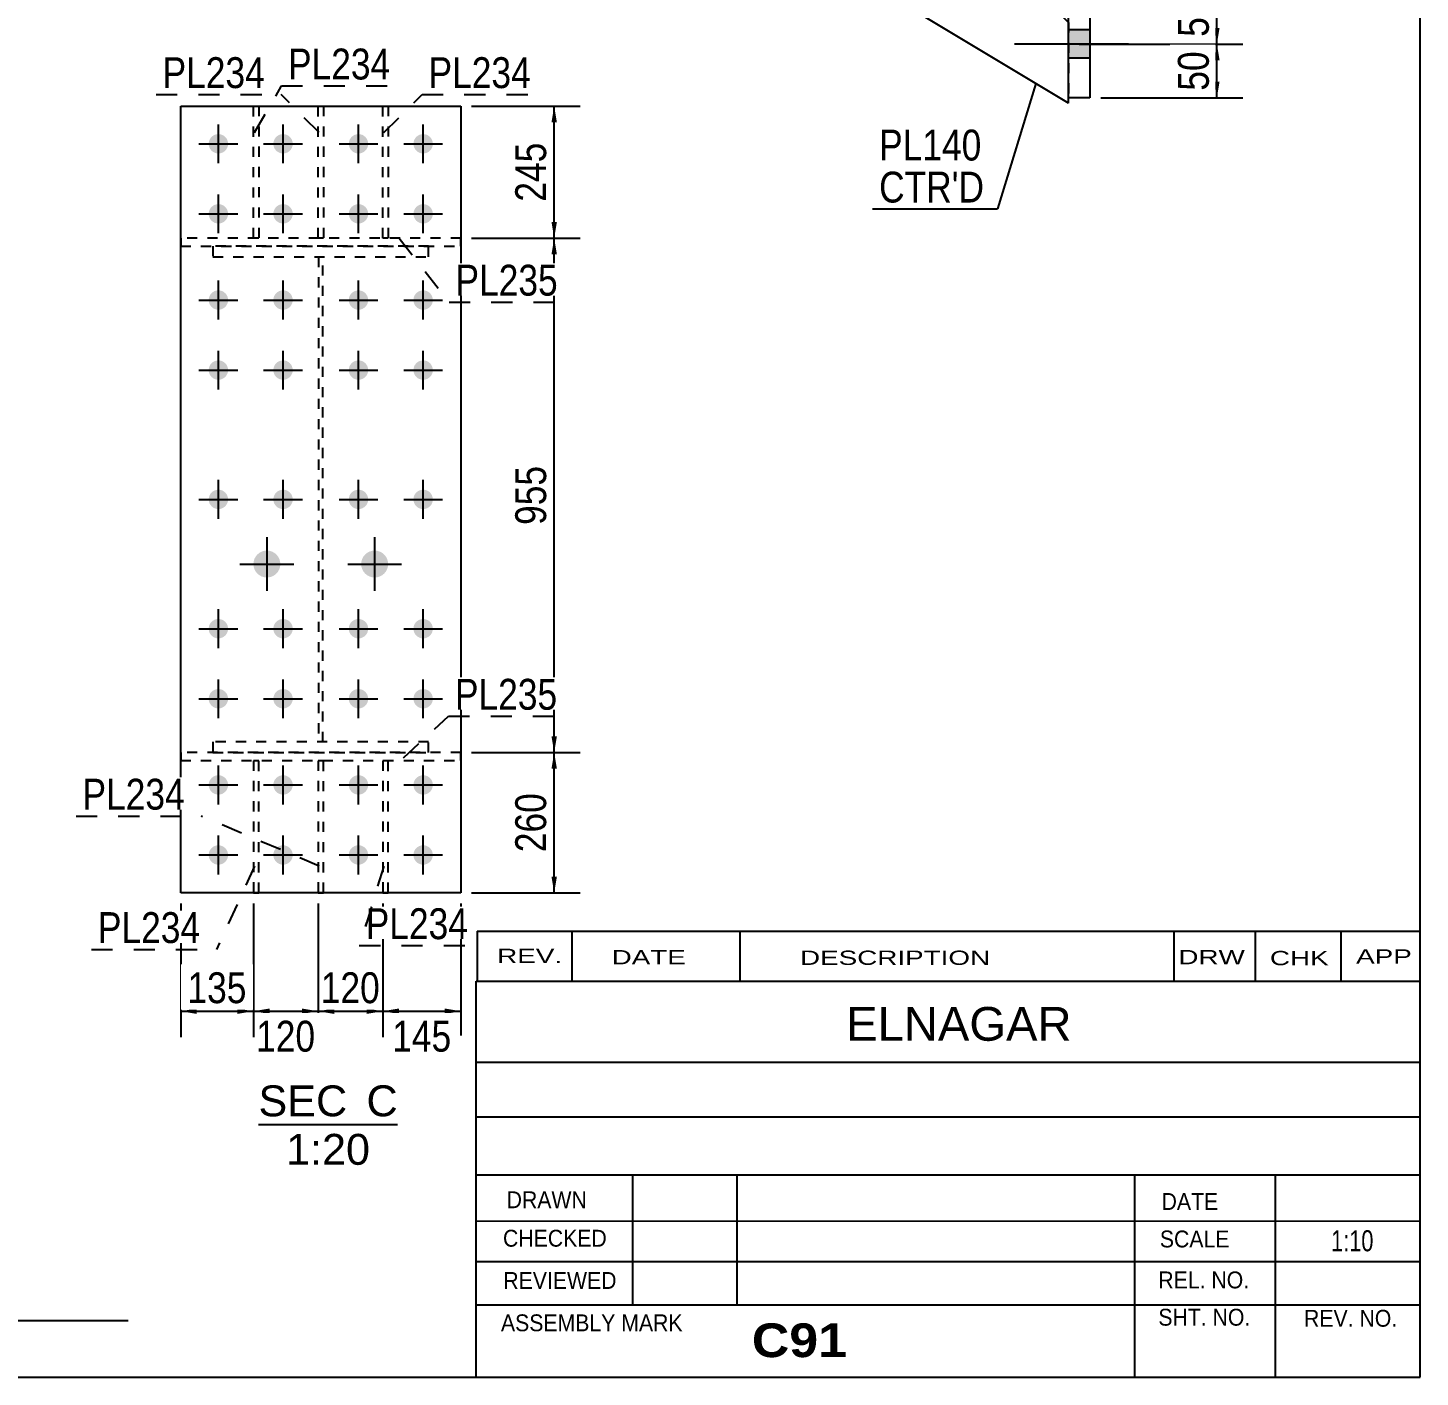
# Model space of a CAD drawing. Header units: millimetres. Extents: x -330 to 82, y -139 to 148.
# Drawn here: x -46.9 to 82.3, y -138.7 to -13.5 of the extents above; entities that cross this region are included whole.
import ezdxf

# ---------------------------------------------------------------- set-up
doc = ezdxf.new("R2010")
doc.units = ezdxf.units.MM
doc.linetypes.add('DXK_LINE_DOT1', pattern=[1.8814, 0.9407, -0.9407])
doc.linetypes.add('DXK_LINE_DOT2', pattern=[3.9198, 1.9599, -1.9599])
doc.styles.add('Arial', font='ARIAL.TTF', dxfattribs={"height": 0.2})
doc.styles.add('Arial Bold', font='ARIALBD.TTF', dxfattribs={"height": 0.2})
doc.styles.add('Arial Narrow', font='ARIALN.TTF', dxfattribs={"height": 0.2})

# ---------------------------------------------------------------- blocks, each defined once
blk = doc.blocks.new('Unknown-623355071-1210')
at = {"color": 5, "linetype": 'Continuous'}
for p, q in [((82.27, -138.72), (82.27, 148.28)), ((-327.73, -138.72), (82.27, -138.72))]:
    blk.add_line(p, q, dxfattribs=at)
blk = doc.blocks.new('Unknown-623355071-14 - 4086')
at = {"color": 1, "linetype": 'Continuous'}
blk.add_line((-25.52, -115.26), (-12.61, -115.26), dxfattribs=at)
at = {"color": 0, "linetype": 'Continuous'}
for points in [[(-17.3, -114.51), (-17.3, -111.51), (-25.52, -111.51), (-25.52, -114.51)], [(-12.61, -114.51), (-12.61, -111.51), (-15.5, -111.51), (-15.5, -114.51)], [(-15.17, -119.01), (-15.17, -116.01), (-22.96, -116.01), (-22.96, -119.01)]]:
    blk.add_wipeout(points, dxfattribs=at)
at = {"color": 136, "linetype": 'Continuous', "style": 'Arial'}
for s, height, p in [('SEC', 2.865, (-25.52, -114.51)), ('C', 2.87, (-15.5, -114.51)), ('1:20', 2.865, (-22.96, -119.01))]:
    blk.add_text(s, height=height, dxfattribs=at).set_placement(p)
blk = doc.blocks.new('Part-623355071-2214 - 1725')
at = {"color": 2, "linetype": 'Continuous'}
for p, q in [((49.63, 90), (51.63, 90)), ((49.63, -20), (49.63, 90)), ((51.63, 90), (51.63, -20)), ((51.63, -20), (49.63, -20))]:
    blk.add_line(p, q, dxfattribs=at)
blk = doc.blocks.new('Part-623355071-2248 - 1725')
at = {"color": 2, "linetype": 'Continuous'}
for p, q in [((49.63, -20.5), (34.63, -11.5)), ((48.13, -11.5), (49.63, -13)), ((49.63, -20.5), (49.63, -20))]:
    blk.add_line(p, q, dxfattribs=at)
at = {"color": 7, "linetype": 'DXK_LINE_DOT1'}
for p, q in [((34.63, -11.5), (48.13, -11.5)), ((49.63, -13), (49.63, -20))]:
    blk.add_line(p, q, dxfattribs=at)
blk = doc.blocks.new('Bolt-623355071-2265 - 1725')
at = {"linetype": 'Continuous'}
for points in [[(49.63, 86.3), (49.63, 83.7), (51.63, 83.7), (51.63, 86.3)], [(49.63, 86.3), (49.63, 83.7), (51.63, 83.7), (51.63, 86.3)], [(49.63, 74.3), (49.63, 71.7), (51.63, 71.7), (51.63, 74.3)], [(49.63, 74.3), (49.63, 71.7), (51.63, 71.7), (51.63, 74.3)], [(49.63, 64.3), (49.63, 61.7), (51.63, 61.7), (51.63, 64.3)], [(49.63, 64.3), (49.63, 61.7), (51.63, 61.7), (51.63, 64.3)], [(49.63, 54.3), (49.63, 51.7), (51.63, 51.7), (51.63, 54.3)], [(49.63, 54.3), (49.63, 51.7), (51.63, 51.7), (51.63, 54.3)], [(49.63, 44.3), (49.63, 41.7), (51.63, 41.7), (51.63, 44.3)], [(49.63, 44.3), (49.63, 41.7), (51.63, 41.7), (51.63, 44.3)], [(49.63, 28.3), (49.63, 25.7), (51.63, 25.7), (51.63, 28.3)], [(49.63, 28.3), (49.63, 25.7), (51.63, 25.7), (51.63, 28.3)], [(49.63, 18.3), (49.63, 15.7), (51.63, 15.7), (51.63, 18.3)], [(49.63, 18.3), (49.63, 15.7), (51.63, 15.7), (51.63, 18.3)], [(49.63, 8.3), (49.63, 5.7), (51.63, 5.7), (51.63, 8.3)], [(49.63, 8.3), (49.63, 5.7), (51.63, 5.7), (51.63, 8.3)], [(49.63, -1.7), (49.63, -4.3), (51.63, -4.3), (51.63, -1.7)], [(49.63, -1.7), (49.63, -4.3), (51.63, -4.3), (51.63, -1.7)], [(49.63, -13.7), (49.63, -16.3), (51.63, -16.3), (51.63, -13.7)], [(49.63, -13.7), (49.63, -16.3), (51.63, -16.3), (51.63, -13.7)]]:
    blk.add_hatch(color=3, dxfattribs=at).paths.add_polyline_path(points)
at = {"color": 3, "linetype": 'Continuous'}
for p, q in [((51.63, 86.3), (49.63, 86.3)), ((51.63, 86.3), (49.63, 86.3)), ((55.22, 85), (44.63, 85)), ((55.22, 85), (44.63, 85)), ((51.63, 83.7), (49.63, 83.7)), ((51.63, 83.7), (49.63, 83.7)), ((51.63, 74.3), (49.63, 74.3)), ((51.63, 74.3), (49.63, 74.3)), ((55.22, 73), (44.63, 73)), ((55.22, 73), (44.63, 73)), ((51.63, 71.7), (49.63, 71.7)), ((51.63, 71.7), (49.63, 71.7)), ((51.63, 64.3), (49.63, 64.3)), ((51.63, 64.3), (49.63, 64.3)), ((55.22, 63), (44.63, 63)), ((55.22, 63), (44.63, 63)), ((51.63, 61.7), (49.63, 61.7)), ((51.63, 61.7), (49.63, 61.7)), ((51.63, 54.3), (49.63, 54.3)), ((51.63, 54.3), (49.63, 54.3)), ((55.22, 53), (44.63, 53)), ((55.22, 53), (44.63, 53)), ((51.63, 51.7), (49.63, 51.7)), ((51.63, 51.7), (49.63, 51.7)), ((51.63, 44.3), (49.63, 44.3)), ((51.63, 44.3), (49.63, 44.3)), ((55.22, 43), (44.63, 43)), ((55.22, 43), (44.63, 43)), ((51.63, 41.7), (49.63, 41.7)), ((51.63, 41.7), (49.63, 41.7)), ((51.63, 28.3), (49.63, 28.3)), ((51.63, 28.3), (49.63, 28.3)), ((55.22, 27), (44.63, 27)), ((55.22, 27), (44.63, 27)), ((51.63, 25.7), (49.63, 25.7)), ((51.63, 25.7), (49.63, 25.7)), ((51.63, 18.3), (49.63, 18.3)), ((51.63, 18.3), (49.63, 18.3)), ((55.22, 17), (44.63, 17)), ((55.22, 17), (44.63, 17)), ((51.63, 15.7), (49.63, 15.7)), ((51.63, 15.7), (49.63, 15.7)), ((51.63, 8.3), (49.63, 8.3)), ((51.63, 8.3), (49.63, 8.3)), ((55.22, 7), (44.63, 7)), ((55.22, 7), (44.63, 7)), ((51.63, 5.7), (49.63, 5.7)), ((51.63, 5.7), (49.63, 5.7)), ((51.63, -1.7), (49.63, -1.7)), ((51.63, -1.7), (49.63, -1.7)), ((55.22, -3), (44.63, -3)), ((55.22, -3), (44.63, -3)), ((51.63, -4.3), (49.63, -4.3)), ((51.63, -4.3), (49.63, -4.3)), ((51.63, -13.7), (49.63, -13.7)), ((51.63, -13.7), (49.63, -13.7)), ((55.22, -15), (44.63, -15)), ((55.22, -15), (44.63, -15)), ((51.63, -16.3), (49.63, -16.3)), ((51.63, -16.3), (49.63, -16.3))]:
    blk.add_line(p, q, dxfattribs=at)
blk = doc.blocks.new('Part-623355071-4087 - 4086')
at = {"color": 7, "linetype": 'DXK_LINE_DOT1'}
for p, q in [((-19.49, -81.51), (-19.99, -81.51)), ((-19.99, -81.51), (-19.99, -93.76)), ((-19.49, -93.76), (-19.49, -81.51)), ((-19.99, -93.76), (-19.49, -93.76))]:
    blk.add_line(p, q, dxfattribs=at)
blk = doc.blocks.new('Part-623355071-4088 - 4086')
at = {"color": 7, "linetype": 'DXK_LINE_DOT1'}
for p, q in [((-6.74, -80.75), (-32.74, -80.75)), ((-32.74, -80.75), (-32.74, -81.5)), ((-6.74, -81.5), (-6.74, -80.75)), ((-32.74, -81.5), (-6.74, -81.5))]:
    blk.add_line(p, q, dxfattribs=at)
blk = doc.blocks.new('Part-623355071-4089 - 4086')
at = {"color": 7, "linetype": 'DXK_LINE_DOT1'}
for p, q in [((-25.49, -81.51), (-25.99, -81.51)), ((-25.99, -81.51), (-25.99, -93.76)), ((-25.49, -93.76), (-25.49, -81.51)), ((-25.99, -93.76), (-25.49, -93.76))]:
    blk.add_line(p, q, dxfattribs=at)
blk = doc.blocks.new('Part-623355071-4090 - 4086')
at = {"color": 7, "linetype": 'DXK_LINE_DOT1'}
for p, q in [((-13.49, -81.51), (-13.99, -81.51)), ((-13.99, -81.51), (-13.99, -93.76)), ((-13.49, -93.76), (-13.49, -81.51)), ((-13.99, -93.76), (-13.49, -93.76))]:
    blk.add_line(p, q, dxfattribs=at)
blk = doc.blocks.new('Part-623355071-4091 - 4086')
at = {"color": 7, "linetype": 'DXK_LINE_DOT1'}
for p, q in [((-19.99, -33.01), (-19.99, -20.76)), ((-19.99, -20.76), (-19.49, -20.76)), ((-19.49, -20.76), (-19.49, -33.01)), ((-19.49, -33.01), (-19.99, -33.01))]:
    blk.add_line(p, q, dxfattribs=at)
blk = doc.blocks.new('Part-623355071-4092 - 4086')
at = {"color": 7, "linetype": 'DXK_LINE_DOT1'}
for p, q in [((-6.74, -33.02), (-32.74, -33.02)), ((-32.74, -33.02), (-32.74, -33.77)), ((-6.74, -33.77), (-6.74, -33.02)), ((-32.74, -33.77), (-6.74, -33.77))]:
    blk.add_line(p, q, dxfattribs=at)
blk = doc.blocks.new('Part-623355071-4093 - 4086')
at = {"color": 7, "linetype": 'DXK_LINE_DOT1'}
for p, q in [((-25.99, -33.01), (-25.99, -20.76)), ((-25.99, -20.76), (-25.49, -20.76)), ((-25.49, -20.76), (-25.49, -33.01)), ((-25.49, -33.01), (-25.99, -33.01))]:
    blk.add_line(p, q, dxfattribs=at)
blk = doc.blocks.new('Part-623355071-4094 - 4086')
at = {"color": 7, "linetype": 'DXK_LINE_DOT1'}
for p, q in [((-13.99, -33.01), (-13.99, -20.76)), ((-13.99, -20.76), (-13.49, -20.76)), ((-13.49, -20.76), (-13.49, -33.01)), ((-13.49, -33.01), (-13.99, -33.01))]:
    blk.add_line(p, q, dxfattribs=at)
blk = doc.blocks.new('Part-623355071-4095 - 4086')
at = {"color": 7, "linetype": 'DXK_LINE_DOT1'}
for p, q in [((-9.74, -33.76), (-29.74, -33.76)), ((-29.74, -33.76), (-29.74, -34.76)), ((-29.74, -34.76), (-9.74, -34.76)), ((-9.74, -34.76), (-9.74, -33.76))]:
    blk.add_line(p, q, dxfattribs=at)
blk = doc.blocks.new('Part-623355071-4102 - 4086')
at = {"color": 7, "linetype": 'DXK_LINE_DOT1'}
for p, q in [((-9.74, -79.76), (-29.74, -79.76)), ((-29.74, -79.76), (-29.74, -80.76)), ((-9.74, -80.76), (-9.74, -79.76)), ((-29.74, -80.76), (-9.74, -80.76))]:
    blk.add_line(p, q, dxfattribs=at)
blk = doc.blocks.new('Part-623355071-4115 - 4086')
at = {"color": 2, "linetype": 'Continuous'}
for p, q in [((-32.74, -93.76), (-32.74, -20.76)), ((-32.74, -20.76), (-6.74, -20.76)), ((-6.74, -20.76), (-6.74, -93.76)), ((-6.74, -93.76), (-32.74, -93.76))]:
    blk.add_line(p, q, dxfattribs=at)
blk = doc.blocks.new('Part-623355071-4147 - 4086')
at = {"color": 7, "linetype": 'DXK_LINE_DOT1'}
for p, q in [((-19.94, -34.76), (-19.94, -79.76)), ((-19.54, -79.76), (-19.54, -34.76))]:
    blk.add_line(p, q, dxfattribs=at)
blk = doc.blocks.new('Bolt-623355071-4151 - 4086')
at = {"linetype": 'Continuous'}
for points in [[(-30.14, -24.26, -1), (-28.34, -24.26, -1)], [(-24.14, -24.26, -1), (-22.34, -24.26, -1)], [(-17.14, -24.26, -1), (-15.34, -24.26, -1)], [(-11.14, -24.26, -1), (-9.34, -24.26, -1)], [(-30.14, -30.76, -1), (-28.34, -30.76, -1)], [(-24.14, -30.76, -1), (-22.34, -30.76, -1)], [(-17.14, -30.76, -1), (-15.34, -30.76, -1)], [(-11.14, -30.76, -1), (-9.34, -30.76, -1)], [(-30.14, -38.76, -1), (-28.34, -38.76, -1)], [(-24.14, -38.76, -1), (-22.34, -38.76, -1)], [(-17.14, -38.76, -1), (-15.34, -38.76, -1)], [(-11.14, -38.76, -1), (-9.34, -38.76, -1)], [(-30.14, -45.26, -1), (-28.34, -45.26, -1)], [(-24.14, -45.26, -1), (-22.34, -45.26, -1)], [(-17.14, -45.26, -1), (-15.34, -45.26, -1)], [(-11.14, -45.26, -1), (-9.34, -45.26, -1)], [(-30.14, -57.26, -1), (-28.34, -57.26, -1)], [(-24.14, -57.26, -1), (-22.34, -57.26, -1)], [(-17.14, -57.26, -1), (-15.34, -57.26, -1)], [(-11.14, -57.26, -1), (-9.34, -57.26, -1)], [(-30.14, -69.26, -1), (-28.34, -69.26, -1)], [(-24.14, -69.26, -1), (-22.34, -69.26, -1)], [(-17.14, -69.26, -1), (-15.34, -69.26, -1)], [(-11.14, -69.26, -1), (-9.34, -69.26, -1)], [(-30.14, -75.76, -1), (-28.34, -75.76, -1)], [(-24.14, -75.76, -1), (-22.34, -75.76, -1)], [(-17.14, -75.76, -1), (-15.34, -75.76, -1)], [(-11.14, -75.76, -1), (-9.34, -75.76, -1)], [(-30.14, -83.76, -1), (-28.34, -83.76, -1)], [(-24.14, -83.76, -1), (-22.34, -83.76, -1)], [(-17.14, -83.76, -1), (-15.34, -83.76, -1)], [(-11.14, -83.76, -1), (-9.34, -83.76, -1)], [(-30.14, -90.26, -1), (-28.34, -90.26, -1)], [(-24.14, -90.26, -1), (-22.34, -90.26, -1)], [(-17.14, -90.26, -1), (-15.34, -90.26, -1)], [(-11.14, -90.26, -1), (-9.34, -90.26, -1)]]:
    blk.add_hatch(color=3, dxfattribs=at).paths.add_polyline_path(points)
at = {"color": 3, "linetype": 'Continuous'}
for p, q in [((-29.24, -26.06), (-29.24, -22.46)), ((-23.24, -26.06), (-23.24, -22.46)), ((-16.24, -26.06), (-16.24, -22.46)), ((-10.24, -26.06), (-10.24, -22.46)), ((-31.04, -24.26), (-27.44, -24.26)), ((-25.04, -24.26), (-21.44, -24.26)), ((-18.04, -24.26), (-14.44, -24.26)), ((-12.04, -24.26), (-8.44, -24.26)), ((-29.24, -32.56), (-29.24, -28.96)), ((-23.24, -32.56), (-23.24, -28.96)), ((-16.24, -32.56), (-16.24, -28.96)), ((-10.24, -32.56), (-10.24, -28.96)), ((-31.04, -30.76), (-27.44, -30.76)), ((-25.04, -30.76), (-21.44, -30.76)), ((-18.04, -30.76), (-14.44, -30.76)), ((-12.04, -30.76), (-8.44, -30.76)), ((-29.24, -40.56), (-29.24, -36.96)), ((-23.24, -40.56), (-23.24, -36.96)), ((-16.24, -40.56), (-16.24, -36.96)), ((-10.24, -40.56), (-10.24, -36.96)), ((-31.04, -38.76), (-27.44, -38.76)), ((-25.04, -38.76), (-21.44, -38.76)), ((-18.04, -38.76), (-14.44, -38.76)), ((-12.04, -38.76), (-8.44, -38.76)), ((-29.24, -47.06), (-29.24, -43.46)), ((-23.24, -47.06), (-23.24, -43.46)), ((-16.24, -47.06), (-16.24, -43.46)), ((-10.24, -47.06), (-10.24, -43.46)), ((-31.04, -45.26), (-27.44, -45.26)), ((-25.04, -45.26), (-21.44, -45.26)), ((-18.04, -45.26), (-14.44, -45.26)), ((-12.04, -45.26), (-8.44, -45.26)), ((-29.24, -59.06), (-29.24, -55.46)), ((-23.24, -59.06), (-23.24, -55.46)), ((-16.24, -59.06), (-16.24, -55.46)), ((-10.24, -59.06), (-10.24, -55.46)), ((-31.04, -57.26), (-27.44, -57.26)), ((-25.04, -57.26), (-21.44, -57.26)), ((-18.04, -57.26), (-14.44, -57.26)), ((-12.04, -57.26), (-8.44, -57.26)), ((-29.24, -71.06), (-29.24, -67.46)), ((-23.24, -71.06), (-23.24, -67.46)), ((-16.24, -71.06), (-16.24, -67.46)), ((-10.24, -71.06), (-10.24, -67.46)), ((-31.04, -69.26), (-27.44, -69.26)), ((-25.04, -69.26), (-21.44, -69.26)), ((-18.04, -69.26), (-14.44, -69.26)), ((-12.04, -69.26), (-8.44, -69.26)), ((-29.24, -77.56), (-29.24, -73.96)), ((-23.24, -77.56), (-23.24, -73.96)), ((-16.24, -77.56), (-16.24, -73.96)), ((-10.24, -77.56), (-10.24, -73.96)), ((-31.04, -75.76), (-27.44, -75.76)), ((-25.04, -75.76), (-21.44, -75.76)), ((-18.04, -75.76), (-14.44, -75.76)), ((-12.04, -75.76), (-8.44, -75.76)), ((-29.24, -85.56), (-29.24, -81.96)), ((-23.24, -85.56), (-23.24, -81.96)), ((-16.24, -85.56), (-16.24, -81.96)), ((-10.24, -85.56), (-10.24, -81.96)), ((-31.04, -83.76), (-27.44, -83.76)), ((-25.04, -83.76), (-21.44, -83.76)), ((-18.04, -83.76), (-14.44, -83.76)), ((-12.04, -83.76), (-8.44, -83.76)), ((-29.24, -92.06), (-29.24, -88.46)), ((-23.24, -92.06), (-23.24, -88.46)), ((-16.24, -92.06), (-16.24, -88.46)), ((-10.24, -92.06), (-10.24, -88.46)), ((-31.04, -90.26), (-27.44, -90.26)), ((-25.04, -90.26), (-21.44, -90.26)), ((-18.04, -90.26), (-14.44, -90.26)), ((-12.04, -90.26), (-8.44, -90.26))]:
    blk.add_line(p, q, dxfattribs=at)
blk = doc.blocks.new('Bolt-623355071-4724 - 4086')
at = {"linetype": 'Continuous'}
for points in [[(-24.74, -62.01, -1), (-24.74, -64.51, -1)], [(-14.74, -62.01, -1), (-14.74, -64.51, -1)]]:
    blk.add_hatch(color=3, dxfattribs=at).paths.add_polyline_path(points)
at = {"color": 3, "linetype": 'Continuous'}
for p, q in [((-24.74, -60.76), (-24.74, -65.76)), ((-14.74, -60.76), (-14.74, -65.76)), ((-27.24, -63.26), (-22.24, -63.26)), ((-17.24, -63.26), (-12.24, -63.26))]:
    blk.add_line(p, q, dxfattribs=at)
blk = doc.blocks.new('StraightDimension-623355071-2482 - 1725')
at = {"linetype": 'Continuous'}
for points in [[(63.16, -11.5), (63.41, -10), (63.66, -11.5)], [(63.66, -13.5), (63.41, -15), (63.16, -13.5)]]:
    blk.add_hatch(color=7, dxfattribs=at).paths.add_polyline_path(points)
at = {"color": 7, "linetype": 'Continuous'}
for p, q in [((50.63, -10), (65.81, -10)), ((63.41, -15), (63.41, -10)), ((50.63, -15), (65.81, -15))]:
    blk.add_line(p, q, dxfattribs=at)
at = {"color": 0}
blk.add_wipeout([(63.26, -10.07), (59.06, -10.07), (59.06, -14.93), (63.26, -14.93)], dxfattribs=at)
at = {"color": 3, "style": 'Arial Narrow'}
blk.add_text('50', height=2.863, rotation=90.0002, dxfattribs=at).set_placement((62.66, -14.33))
blk = doc.blocks.new('StraightDimension-623355071-2504 - 1725')
at = {"linetype": 'Continuous'}
for points in [[(63.16, -16.5), (63.41, -15), (63.66, -16.5)], [(63.66, -18.5), (63.41, -20), (63.16, -18.5)]]:
    blk.add_hatch(color=7, dxfattribs=at).paths.add_polyline_path(points)
at = {"color": 7, "linetype": 'Continuous'}
for p, q in [((50.63, -15), (65.81, -15)), ((63.41, -20), (63.41, -15)), ((52.63, -20), (65.81, -20))]:
    blk.add_line(p, q, dxfattribs=at)
at = {"color": 0}
blk.add_wipeout([(63.26, -15.07), (59.06, -15.07), (59.06, -19.93), (63.26, -19.93)], dxfattribs=at)
at = {"color": 3, "style": 'Arial Narrow'}
blk.add_text('50', height=2.863, rotation=90.0002, dxfattribs=at).set_placement((62.66, -19.33))
blk = doc.blocks.new('StraightDimension-623355071-4413 - 4086')
at = {"linetype": 'Continuous'}
for points in [[(-18.49, -105.01), (-19.99, -104.76), (-18.49, -104.51)], [(-15.49, -104.51), (-13.99, -104.76), (-15.49, -105.01)]]:
    blk.add_hatch(color=7, dxfattribs=at).paths.add_polyline_path(points)
at = {"color": 7, "linetype": 'Continuous'}
for p, q in [((-19.99, -94.76), (-19.99, -107.16)), ((-13.99, -94.76), (-13.99, -107.16)), ((-19.99, -104.76), (-13.99, -104.76))]:
    blk.add_line(p, q, dxfattribs=at)
at = {"color": 0}
blk.add_wipeout([(-13.65, -104.61), (-13.65, -100.41), (-20.34, -100.41), (-20.34, -104.61)], dxfattribs=at)
at = {"color": 3, "style": 'Arial Narrow'}
blk.add_text('120', height=2.863, dxfattribs=at).set_placement((-19.74, -104.01))
blk = doc.blocks.new('StraightDimension-623355071-4412 - 4086')
at = {"linetype": 'Continuous'}
for points in [[(-12.49, -105.01), (-13.99, -104.76), (-12.49, -104.51)], [(-8.24, -104.51), (-6.74, -104.76), (-8.24, -105.01)]]:
    blk.add_hatch(color=7, dxfattribs=at).paths.add_polyline_path(points)
at = {"color": 7, "linetype": 'Continuous'}
for p, q in [((-13.99, -94.76), (-13.99, -107.01)), ((-6.74, -94.76), (-6.74, -107.01)), ((-13.99, -104.76), (-6.74, -104.76))]:
    blk.add_line(p, q, dxfattribs=at)
at = {"color": 0}
blk.add_wipeout([(-7.03, -109.11), (-7.03, -104.91), (-13.71, -104.91), (-13.71, -109.11)], dxfattribs=at)
at = {"color": 3, "style": 'Arial Narrow'}
blk.add_text('145', height=2.863, dxfattribs=at).set_placement((-13.11, -108.51))
blk = doc.blocks.new('StraightDimension-623355071-4414 - 4086')
at = {"linetype": 'Continuous'}
for points in [[(-24.49, -105.01), (-25.99, -104.76), (-24.49, -104.51)], [(-21.49, -104.51), (-19.99, -104.76), (-21.49, -105.01)]]:
    blk.add_hatch(color=7, dxfattribs=at).paths.add_polyline_path(points)
at = {"color": 7, "linetype": 'Continuous'}
for p, q in [((-25.99, -94.76), (-25.99, -107.01)), ((-19.99, -94.76), (-19.99, -107.01)), ((-25.99, -104.76), (-19.99, -104.76))]:
    blk.add_line(p, q, dxfattribs=at)
at = {"color": 0}
blk.add_wipeout([(-19.65, -109.11), (-19.65, -104.91), (-26.34, -104.91), (-26.34, -109.11)], dxfattribs=at)
at = {"color": 3, "style": 'Arial Narrow'}
blk.add_text('120', height=2.863, dxfattribs=at).set_placement((-25.74, -108.51))
blk = doc.blocks.new('StraightDimension-623355071-4415 - 4086')
at = {"linetype": 'Continuous'}
for points in [[(-31.24, -105.01), (-32.74, -104.76), (-31.24, -104.51)], [(-27.49, -104.51), (-25.99, -104.76), (-27.49, -105.01)]]:
    blk.add_hatch(color=7, dxfattribs=at).paths.add_polyline_path(points)
at = {"color": 7, "linetype": 'Continuous'}
for p, q in [((-32.74, -94.76), (-32.74, -107.16)), ((-25.99, -94.76), (-25.99, -107.16)), ((-32.74, -104.76), (-25.99, -104.76))]:
    blk.add_line(p, q, dxfattribs=at)
at = {"color": 0}
blk.add_wipeout([(-26.03, -104.61), (-26.03, -100.41), (-32.71, -100.41), (-32.71, -104.61)], dxfattribs=at)
at = {"color": 3, "style": 'Arial Narrow'}
blk.add_text('135', height=2.863, dxfattribs=at).set_placement((-32.11, -104.01))
blk = doc.blocks.new('StraightDimension-623355071-4529 - 4086')
at = {"linetype": 'Continuous'}
for points in [[(1.67, -22.26), (1.92, -20.76), (2.17, -22.26)], [(2.17, -31.52), (1.92, -33.02), (1.67, -31.52)]]:
    blk.add_hatch(color=7, dxfattribs=at).paths.add_polyline_path(points)
at = {"color": 7, "linetype": 'Continuous'}
for p, q in [((-5.74, -20.76), (4.32, -20.76)), ((1.92, -33.02), (1.92, -20.76)), ((-5.74, -33.02), (4.32, -33.02))]:
    blk.add_line(p, q, dxfattribs=at)
at = {"color": 0}
blk.add_wipeout([(1.77, -23.55), (-2.43, -23.55), (-2.43, -30.23), (1.77, -30.23)], dxfattribs=at)
at = {"color": 3, "style": 'Arial Narrow'}
blk.add_text('245', height=2.863, rotation=90.0002, dxfattribs=at).set_placement((1.17, -29.63))
blk = doc.blocks.new('StraightDimension-623355071-4530 - 4086')
at = {"linetype": 'Continuous'}
for points in [[(1.67, -34.52), (1.92, -33.02), (2.17, -34.52)], [(2.17, -79.25), (1.92, -80.75), (1.67, -79.25)]]:
    blk.add_hatch(color=7, dxfattribs=at).paths.add_polyline_path(points)
at = {"color": 7, "linetype": 'Continuous'}
for p, q in [((-5.74, -33.02), (4.32, -33.02)), ((1.92, -80.75), (1.92, -33.02)), ((-5.74, -80.75), (4.32, -80.75))]:
    blk.add_line(p, q, dxfattribs=at)
at = {"color": 0}
blk.add_wipeout([(1.77, -53.54), (-2.43, -53.54), (-2.43, -60.23), (1.77, -60.23)], dxfattribs=at)
at = {"color": 3, "style": 'Arial Narrow'}
blk.add_text('955', height=2.863, rotation=90.0002, dxfattribs=at).set_placement((1.17, -59.63))
blk = doc.blocks.new('StraightDimension-623355071-4531 - 4086')
at = {"linetype": 'Continuous'}
for points in [[(1.67, -82.25), (1.92, -80.75), (2.17, -82.25)], [(2.17, -92.26), (1.92, -93.76), (1.67, -92.26)]]:
    blk.add_hatch(color=7, dxfattribs=at).paths.add_polyline_path(points)
at = {"color": 7, "linetype": 'Continuous'}
for p, q in [((-5.74, -80.75), (4.32, -80.75)), ((1.92, -93.76), (1.92, -80.75)), ((-5.74, -93.76), (4.32, -93.76))]:
    blk.add_line(p, q, dxfattribs=at)
at = {"color": 0}
blk.add_wipeout([(1.77, -83.91), (-2.43, -83.91), (-2.43, -90.6), (1.77, -90.6)], dxfattribs=at)
at = {"color": 3, "style": 'Arial Narrow'}
blk.add_text('260', height=2.863, rotation=90.0002, dxfattribs=at).set_placement((1.17, -90))
blk = doc.blocks.new('CBS_REVISION-623355071-6119')
at = {"color": 7, "linetype": 'Continuous'}
for p, q in [((-5.23, -97.34), (82.27, -97.34)), ((-5.23, -97.34), (-5.23, -101.97)), ((3.56, -97.34), (3.56, -101.97)), ((19.16, -97.34), (19.16, -101.91)), ((59.41, -97.34), (59.41, -101.97)), ((66.95, -97.34), (66.95, -101.97)), ((74.9, -97.34), (74.9, -101.97)), ((-5.23, -101.97), (82.26, -101.97))]:
    blk.add_line(p, q, dxfattribs=at)
at = {"color": 7, "style": 'Arial Narrow', "width": 1.7}
for s, height, p in [('REV.', 1.326, (-3.37, -100.29)), ('DATE', 1.326, (7.25, -100.41)), ('DESCRIPTION', 1.3257, (24.73, -100.46)), ('DRW', 1.326, (59.84, -100.4)), ('CHK', 1.326, (68.33, -100.49)), ('APP', 1.326, (76.33, -100.34))]:
    blk.add_text(s, height=height, dxfattribs=at).set_placement(p)
blk = doc.blocks.new('CBS_CALLOFF-623355071-6117')
at = {"color": 7, "linetype": 'Continuous'}
blk.add_line((-153.85, -133.45), (-37.62, -133.47), dxfattribs=at)
at = {"color": 3, "linetype": 'Continuous', "style": 'Arial Narrow'}
blk.add_text('QTY= 3 Nos.      COLUMN     MKD : C91', height=3.3405, dxfattribs=at).set_placement((-130.03, -132.56))
blk = doc.blocks.new('CBS_NAME_BLOG-623355071-6118')
at = {"color": 7, "linetype": 'Continuous'}
for p, q in [((-5.32, -101.97), (82.2, -101.97)), ((-5.32, -138.68), (-5.32, -101.97)), ((-5.32, -109.5), (82.2, -109.5)), ((-5.25, -114.56), (82.27, -114.56)), ((-5.32, -119.93), (82.2, -119.93)), ((9.21, -132.04), (9.21, -119.94)), ((18.89, -132.01), (18.89, -119.94)), ((55.81, -138.68), (55.81, -119.95)), ((68.86, -138.68), (68.86, -119.93)), ((-5.31, -124.23), (82.27, -124.21)), ((-5.32, -127.98), (82.2, -127.98)), ((-5.32, -132.02), (82.2, -132.02)), ((-5.32, -138.72), (82.27, -138.72))]:
    blk.add_line(p, q, dxfattribs=at)
at = {"color": 3, "linetype": 'Continuous', "style": 'Arial'}
blk.add_text('ELNAGAR', height=3.133, dxfattribs=at).set_placement((29.01, -107.5))
at = {"color": 3, "linetype": 'Continuous'}
for s, height, style, width, p in [('DRAWN', 1.566, 'Arial', 0.9, (-2.49, -123.04)), ('DATE', 1.566, 'Arial', 0.9, (58.28, -123.2)), ('CHECKED', 1.566, 'Arial', 0.9, (-2.83, -126.61)), ('SCALE', 1.566, 'Arial', 0.9, (58.12, -126.68)), ('1:10', 1.957, 'Arial Narrow', 0.9, (74.01, -127.04)), ('REVIEWED', 1.566, 'Arial', 0.9, (-2.8, -130.53)), ('REL. NO.', 1.566, 'Arial', 0.9, (57.98, -130.48)), ('ASSEMBLY MARK', 1.5663, 'Arial', 0.9, (-3.02, -134.46)), ('SHT. NO.', 1.566, 'Arial', 0.9, (57.98, -133.94)), ('REV. NO.', 1.566, 'Arial', 0.9, (71.5, -134.04)), ('C91', 3.131, 'Arial Bold', 1.1, (20.26, -136.86))]:
    blk.add_text(s, height=height, dxfattribs=dict(at, style=style, width=width)).set_placement(p)
blk = doc.blocks.new('Mark-623355071-2244 - 1725')
at = {"color": 7, "linetype": 'Continuous'}
blk.add_line((46.61, -18.67), (43.07, -30.31), dxfattribs=at)
at = {"color": 0}
for points in [[(41.57, -25.81), (41.57, -22.81), (32.07, -22.81), (32.07, -25.81)], [(41.82, -29.71), (41.82, -26.71), (32.07, -26.71), (32.07, -29.71)]]:
    blk.add_wipeout(points, dxfattribs=at)
for points in [[(41.57, -25.81), (41.57, -22.81), (32.07, -22.81), (32.07, -25.81)], [(41.82, -29.71), (41.82, -26.71), (32.07, -26.71), (32.07, -29.71)]]:
    blk.add_wipeout(points, dxfattribs=at)
at = {"color": 7, "linetype": 'Continuous'}
blk.add_line((31.47, -30.31), (43.07, -30.31), dxfattribs=at)
at = {"color": 3, "style": 'Arial Narrow'}
blk.add_text('PL140', height=2.863, dxfattribs=at).set_placement((32.07, -25.81))
at = {"color": 1, "style": 'Arial Narrow'}
blk.add_text("CTR'D", height=2.863, dxfattribs=at).set_placement((32.07, -29.71))
blk = doc.blocks.new('Mark-623355071-6082 - 4086')
at = {"color": 7, "linetype": 'DXK_LINE_DOT2'}
blk.add_line((-19.88, -91.29), (-30.84, -86.65), dxfattribs=at)
at = {"color": 0}
blk.add_wipeout([(-32.34, -86.05), (-32.34, -83.05), (-41.85, -83.05), (-41.85, -86.05)], dxfattribs=at)
blk.add_wipeout([(-32.34, -86.05), (-32.34, -83.05), (-41.85, -83.05), (-41.85, -86.05)], dxfattribs=at)
at = {"color": 7, "linetype": 'DXK_LINE_DOT2'}
blk.add_line((-42.45, -86.65), (-30.84, -86.65), dxfattribs=at)
at = {"color": 3, "style": 'Arial Narrow'}
blk.add_text('PL234', height=2.863, dxfattribs=at).set_placement((-41.85, -86.05))
blk = doc.blocks.new('Mark-623355071-4617 - 4086')
at = {"color": 0}
blk.add_wipeout([(2.22, -76.78), (2.22, -73.78), (-7.29, -73.78), (-7.29, -76.78)], dxfattribs=at)
blk.add_wipeout([(2.22, -76.78), (2.22, -73.78), (-7.29, -73.78), (-7.29, -76.78)], dxfattribs=at)
at = {"color": 7, "linetype": 'DXK_LINE_DOT2'}
for p, q in [((-12.07, -81.23), (-7.89, -77.38)), ((-7.89, -77.38), (3.72, -77.38))]:
    blk.add_line(p, q, dxfattribs=at)
at = {"color": 3, "style": 'Arial Narrow'}
blk.add_text('PL235', height=2.863, dxfattribs=at).set_placement((-7.29, -76.78))
blk = doc.blocks.new('Mark-623355071-4656 - 4086')
at = {"color": 0}
blk.add_wipeout([(2.26, -38.35), (2.26, -35.35), (-7.24, -35.35), (-7.24, -38.35)], dxfattribs=at)
blk.add_wipeout([(2.26, -38.35), (2.26, -35.35), (-7.24, -35.35), (-7.24, -38.35)], dxfattribs=at)
at = {"color": 7, "linetype": 'DXK_LINE_DOT2'}
for p, q in [((-12.47, -33.02), (-7.84, -38.95)), ((-7.84, -38.95), (3.76, -38.95))]:
    blk.add_line(p, q, dxfattribs=at)
at = {"color": 3, "style": 'Arial Narrow'}
blk.add_text('PL235', height=2.863, dxfattribs=at).set_placement((-7.24, -38.35))
blk = doc.blocks.new('Mark-623355071-6066 - 4086')
at = {"color": 0}
blk.add_wipeout([(-0.24, -19.09), (-0.24, -16.09), (-9.74, -16.09), (-9.74, -19.09)], dxfattribs=at)
blk.add_wipeout([(-0.24, -19.09), (-0.24, -16.09), (-9.74, -16.09), (-9.74, -19.09)], dxfattribs=at)
at = {"color": 7, "linetype": 'DXK_LINE_DOT2'}
for p, q in [((-13.88, -23.22), (-10.34, -19.69)), ((-10.34, -19.69), (1.26, -19.69))]:
    blk.add_line(p, q, dxfattribs=at)
at = {"color": 3, "style": 'Arial Narrow'}
blk.add_text('PL234', height=2.863, dxfattribs=at).set_placement((-9.74, -19.09))
blk = doc.blocks.new('Mark-623355071-6070 - 4086')
at = {"color": 7, "linetype": 'DXK_LINE_DOT2'}
blk.add_line((-19.88, -23.22), (-23.42, -19.69), dxfattribs=at)
at = {"color": 0}
blk.add_wipeout([(-24.92, -19.09), (-24.92, -16.09), (-34.42, -16.09), (-34.42, -19.09)], dxfattribs=at)
blk.add_wipeout([(-24.92, -19.09), (-24.92, -16.09), (-34.42, -16.09), (-34.42, -19.09)], dxfattribs=at)
at = {"color": 7, "linetype": 'DXK_LINE_DOT2'}
blk.add_line((-35.02, -19.69), (-23.42, -19.69), dxfattribs=at)
at = {"color": 3, "style": 'Arial Narrow'}
blk.add_text('PL234', height=2.863, dxfattribs=at).set_placement((-34.42, -19.09))
blk = doc.blocks.new('Mark-623355071-6074 - 4086')
at = {"color": 0}
blk.add_wipeout([(-13.28, -18.29), (-13.28, -15.29), (-22.78, -15.29), (-22.78, -18.29)], dxfattribs=at)
blk.add_wipeout([(-13.28, -18.29), (-13.28, -15.29), (-22.78, -15.29), (-22.78, -18.29)], dxfattribs=at)
at = {"color": 7, "linetype": 'DXK_LINE_DOT2'}
for p, q in [((-25.88, -23.22), (-23.38, -18.89)), ((-23.38, -18.89), (-11.78, -18.89))]:
    blk.add_line(p, q, dxfattribs=at)
at = {"color": 3, "style": 'Arial Narrow'}
blk.add_text('PL234', height=2.863, dxfattribs=at).set_placement((-22.78, -18.29))
blk = doc.blocks.new('Mark-623355071-6085 - 4086')
at = {"color": 7, "linetype": 'DXK_LINE_DOT2'}
blk.add_line((-25.88, -91.29), (-29.42, -99.03), dxfattribs=at)
at = {"color": 0}
blk.add_wipeout([(-30.92, -98.43), (-30.92, -95.43), (-40.42, -95.43), (-40.42, -98.43)], dxfattribs=at)
blk.add_wipeout([(-30.92, -98.43), (-30.92, -95.43), (-40.42, -95.43), (-40.42, -98.43)], dxfattribs=at)
at = {"color": 7, "linetype": 'DXK_LINE_DOT2'}
blk.add_line((-41.02, -99.03), (-29.42, -99.03), dxfattribs=at)
at = {"color": 3, "style": 'Arial Narrow'}
blk.add_text('PL234', height=2.863, dxfattribs=at).set_placement((-40.42, -98.43))
blk = doc.blocks.new('Mark-623355071-6088 - 4086')
at = {"color": 0}
blk.add_wipeout([(-6.06, -98.07), (-6.06, -95.07), (-15.57, -95.07), (-15.57, -98.07)], dxfattribs=at)
blk.add_wipeout([(-6.06, -98.07), (-6.06, -95.07), (-15.57, -95.07), (-15.57, -98.07)], dxfattribs=at)
at = {"color": 7, "linetype": 'DXK_LINE_DOT2'}
for p, q in [((-13.88, -91.29), (-16.17, -98.67)), ((-16.17, -98.67), (-4.56, -98.67))]:
    blk.add_line(p, q, dxfattribs=at)
at = {"color": 3, "style": 'Arial Narrow'}
blk.add_text('PL234', height=2.863, dxfattribs=at).set_placement((-15.57, -98.07))

msp = doc.modelspace()

# ---------------------------------------------------------------- block references
for name in ['Unknown-623355071-1210', 'Part-623355071-2214 - 1725', 'Bolt-623355071-2265 - 1725', 'Part-623355071-2248 - 1725', 'Part-623355071-4115 - 4086', 'Part-623355071-4093 - 4086', 'Part-623355071-4091 - 4086', 'Part-623355071-4094 - 4086', 'Bolt-623355071-4151 - 4086', 'Part-623355071-4092 - 4086', 'Part-623355071-4095 - 4086', 'Part-623355071-4147 - 4086', 'Bolt-623355071-4724 - 4086', 'Part-623355071-4102 - 4086', 'Part-623355071-4088 - 4086', 'Part-623355071-4089 - 4086', 'Part-623355071-4087 - 4086', 'Part-623355071-4090 - 4086', 'CBS_REVISION-623355071-6119', 'CBS_NAME_BLOG-623355071-6118', 'CBS_CALLOFF-623355071-6117']:
    msp.add_blockref(name, (0, 0))

# ---------------------------------------------------------------- next in the draw order: block references
for name in ['StraightDimension-623355071-2482 - 1725', 'Mark-623355071-6070 - 4086', 'Mark-623355071-2244 - 1725', 'StraightDimension-623355071-4529 - 4086', 'Mark-623355071-6082 - 4086', 'StraightDimension-623355071-4413 - 4086', 'Unknown-623355071-14 - 4086']:
    msp.add_blockref(name, (0, 0))

# ---------------------------------------------------------------- next in the draw order: block references
for name in ['StraightDimension-623355071-2504 - 1725', 'Mark-623355071-6066 - 4086', 'StraightDimension-623355071-4530 - 4086', 'StraightDimension-623355071-4414 - 4086', 'StraightDimension-623355071-4412 - 4086']:
    msp.add_blockref(name, (0, 0))

# ---------------------------------------------------------------- next in the draw order: block references
for name in ['Mark-623355071-6074 - 4086', 'Mark-623355071-4656 - 4086', 'StraightDimension-623355071-4531 - 4086', 'StraightDimension-623355071-4415 - 4086']:
    msp.add_blockref(name, (0, 0))

# ---------------------------------------------------------------- next in the draw order: block references
for name in ['Mark-623355071-4617 - 4086', 'Mark-623355071-6085 - 4086', 'Mark-623355071-6088 - 4086']:
    msp.add_blockref(name, (0, 0))

doc.saveas('drawing.dxf')
